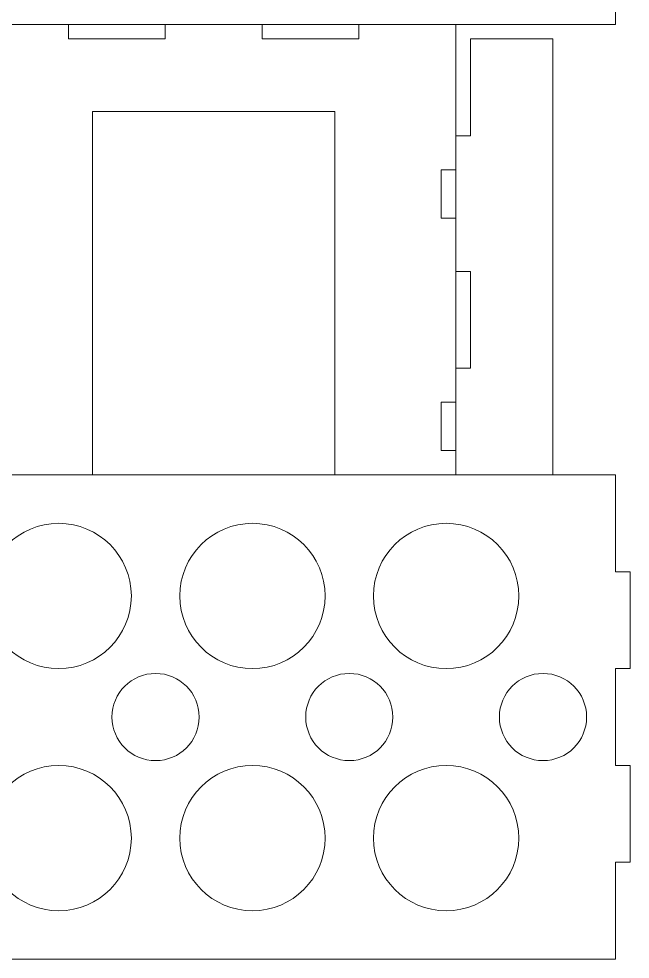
# Model space of a CAD drawing. Header units: millimetres. Extents: x 0 to 276, y 0 to 293.
# Drawn here: x 149.8 to 276, y 0 to 194.2 of the extents above; entities that cross this region are included whole.
import ezdxf

# ---------------------------------------------------------------- set-up
doc = ezdxf.new("R2010")
doc.units = ezdxf.units.MM

# ---------------------------------------------------------------- blocks, each defined once
blk = doc.blocks.new('*U1')
at = {"color": 1, "linetype": 'Continuous', "lineweight": 0}
blk.add_circle((0, 0), 15, dxfattribs=at)
blk = doc.blocks.new('*U2')
at = {"color": 0, "linetype": 'ByBlock', "lineweight": -2, "transparency": 16777216}
for p in [(0, 0), (40, 0), (80, 0), (120, 0), (160, 0), (200, 0), (0, -50), (40, -50), (80, -50), (120, -50), (160, -50), (200, -50)]:
    blk.add_blockref('*U1', p, dxfattribs=at)

msp = doc.modelspace()

# ---------------------------------------------------------------- linework, layer by layer
at = {"color": 1, "linetype": 'Continuous', "lineweight": 0}
for p, q in [((273, 193), (273, 198)), ((3, 193), (273, 193)), ((160, 193), (140, 193)), ((160, 193), (160, 190)), ((180, 190), (180, 193)), ((200, 193), (180, 193)), ((200, 193), (200, 190)), ((220, 190), (220, 193)), ((240, 193), (220, 193)), ((240, 163), (240, 193)), ((160, 190), (180, 190)), ((200, 190), (220, 190)), ((243, 170), (243, 190)), ((243, 190), (260, 190)), ((260, 100), (260, 190)), ((215, 175), (165, 175)), ((165, 175), (165, 100)), ((215, 100), (215, 175)), ((240, 170), (243, 170)), ((240, 170), (240, 142)), ((240, 163), (237, 163)), ((237, 163), (237, 153)), ((237, 153), (240, 153)), ((240, 115), (240, 153)), ((243, 142), (240, 142)), ((243, 122), (243, 142)), ((240, 135), (240, 115)), ((240, 122), (243, 122)), ((240, 122), (240, 100)), ((240, 115), (237, 115)), ((237, 115), (237, 105)), ((237, 105), (240, 105)), ((240, 105), (240, 100)), ((273, 100), (3, 100)), ((240, 100), (260, 100)), ((273, 80), (273, 100)), ((276, 80), (273, 80)), ((276, 60), (276, 80)), ((276, 80), (276, 60)), ((273, 60), (276, 60)), ((273, 40), (273, 60)), ((276, 40), (273, 40)), ((276, 20), (276, 40)), ((276, 40), (276, 20)), ((273, 20), (276, 20)), ((273, 0), (273, 20)), ((3, 0), (273, 0))]:
    msp.add_line(p, q, dxfattribs=at)
for centre in [(178, 50), (218, 50), (258, 50)]:
    msp.add_circle(centre, 9, dxfattribs=at)

# ---------------------------------------------------------------- block references
msp.add_blockref('*U2', (38, 75))

doc.saveas('drawing.dxf')
